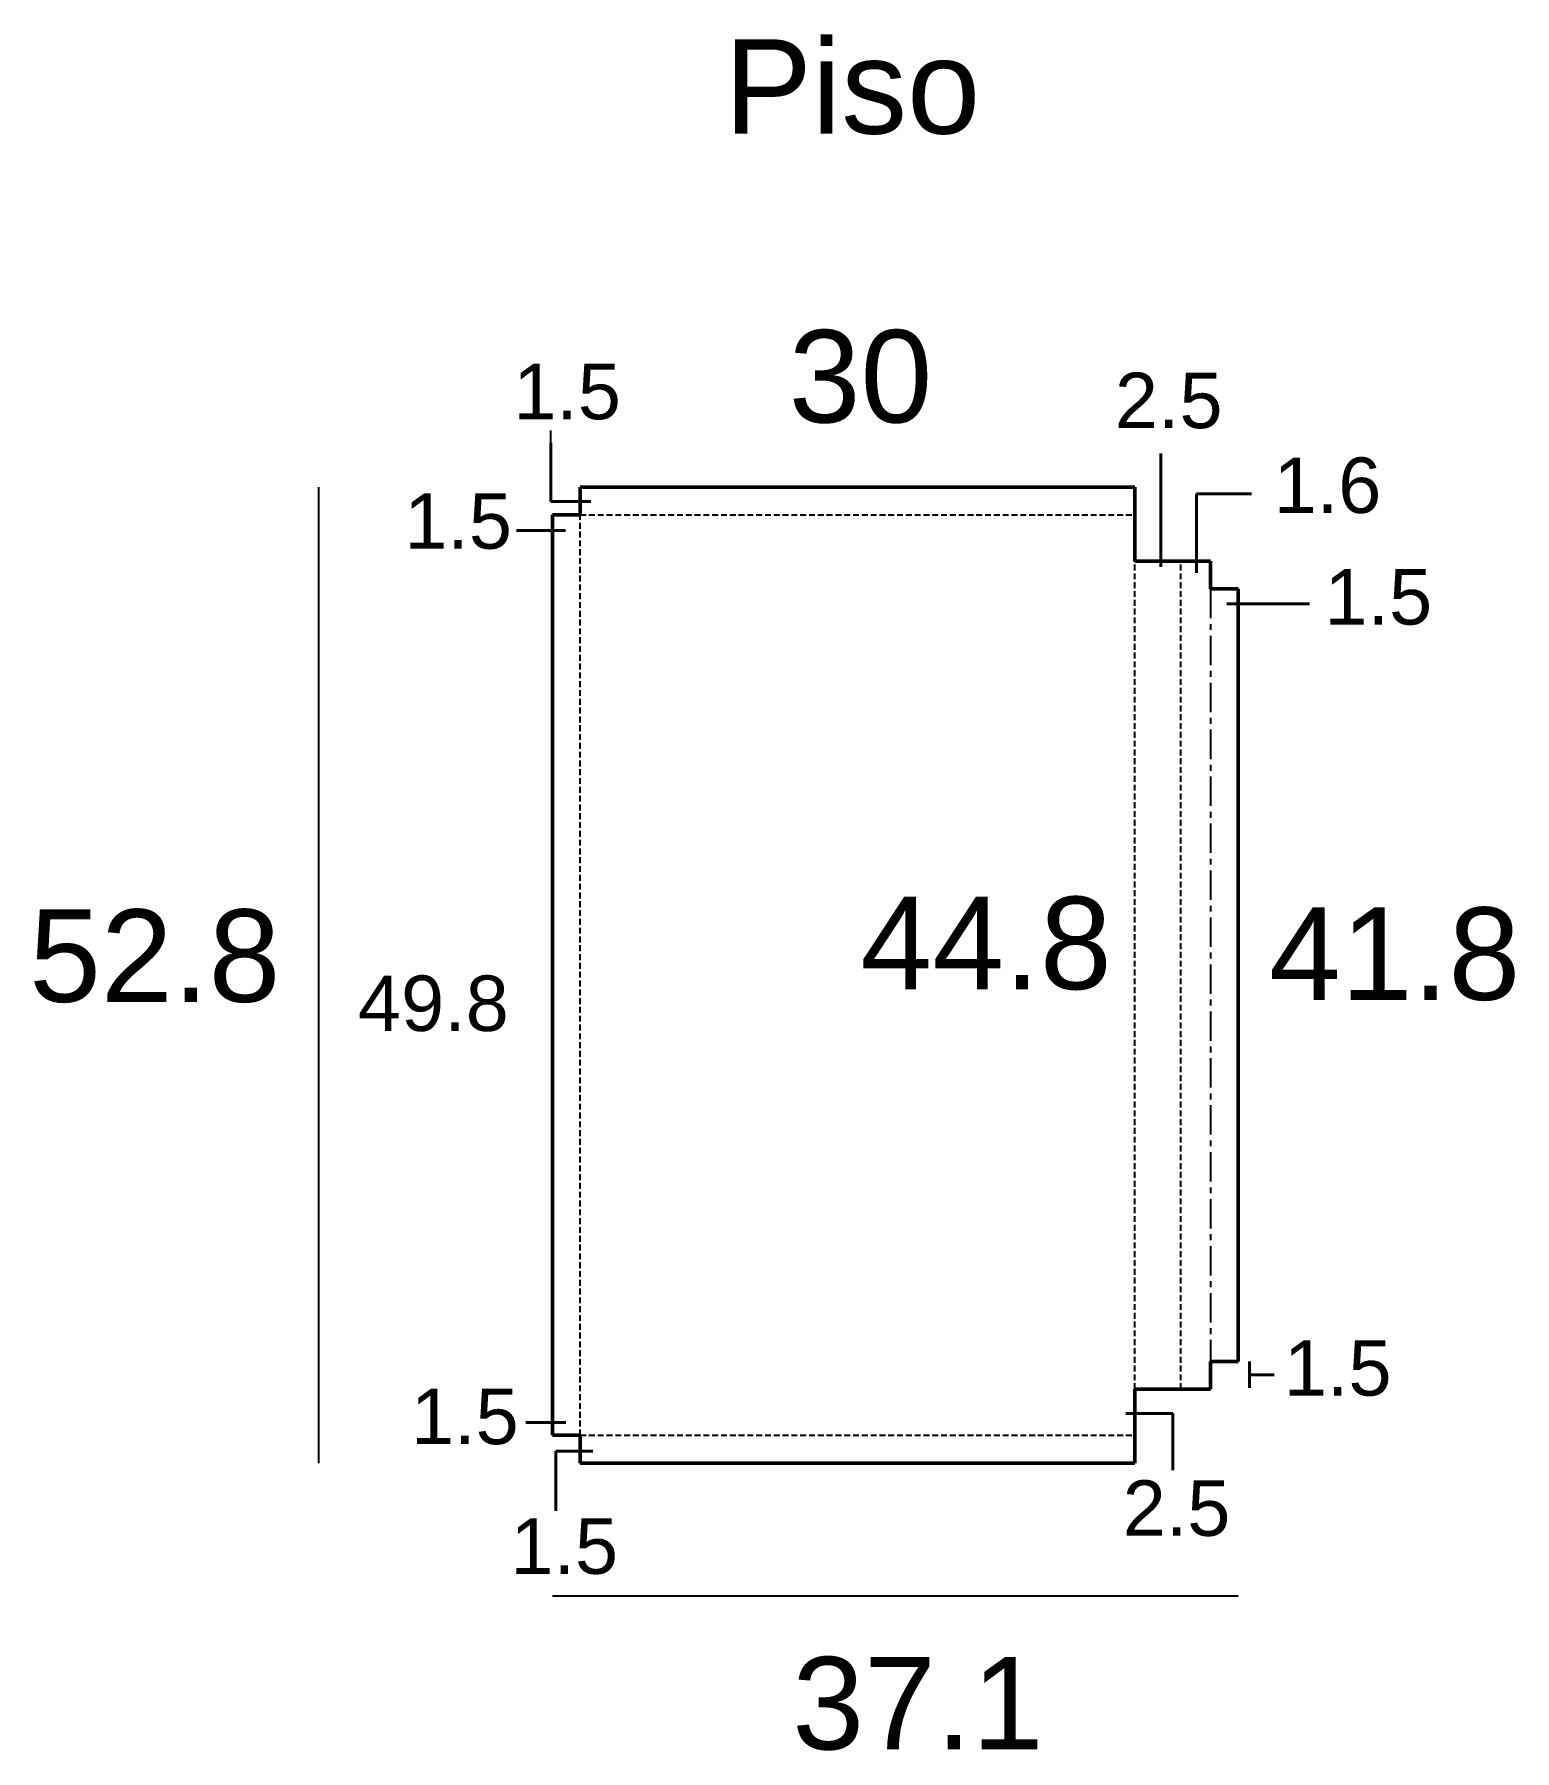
# Model space of a CAD drawing. Header units: millimetres. Extents: x 2037 to 2838, y 1781 to 2710.
import ezdxf

# ---------------------------------------------------------------- set-up
doc = ezdxf.new("R2010")
doc.units = ezdxf.units.MM
doc.header["$LTSCALE"] = 0.25
doc.linetypes.add('CENTERX2', pattern=[101.6, 63.5, -12.7, 12.7, -12.7])
doc.linetypes.add('DASHED', pattern=[19.05, 12.7, -6.35])
doc.styles.get("Standard").update_dxf_attribs({"font": 'arial.ttf'})

msp = doc.modelspace()

# ---------------------------------------------------------------- linework, layer by layer
for p, q in [((2316.63, 2489.18), (2316.63, 2495.71)), ((2190.93, 2465.11), (2190.93, 1937.11)), ((2317.47, 1865.19), (2688.47, 1865.19))]:
    msp.add_line(p, q)
at = {"lineweight": 40}
for p, q in [((2316.63, 2457.27), (2316.63, 2489.18)), ((2646.61, 2422.08), (2646.61, 2483.36)), ((2665.97, 2418.82), (2665.97, 2461.49)), ((2665.97, 2461.49), (2695.64, 2461.49)), ((2338.16, 2457.27), (2316.63, 2457.27)), ((2324.57, 2441.58), (2298.11, 2441.58)), ((2682.25, 2402.01), (2726.94, 2402.01)), ((2694.64, 1992), (2694.64, 1977.77)), ((2694.69, 1984.92), (2707.83, 1984.92)), ((2627.67, 1963.87), (2653.01, 1963.87)), ((2653.01, 1963.87), (2653.01, 1933.3)), ((2324.67, 1959.09), (2303.03, 1959.09)), ((2339.34, 1943.54), (2319.31, 1943.54)), ((2319.31, 1943.54), (2319.31, 1911.18))]:
    msp.add_line(p, q, dxfattribs=at)
at = {"color": 150, "lineweight": 50}
for p, q in [((2332.47, 2450.11), (2332.47, 2465.11)), ((2632.47, 2425.11), (2632.47, 2465.11)), ((2317.47, 2450.11), (2332.47, 2450.11)), ((2673.47, 2425.11), (2632.47, 2425.11)), ((2673.47, 2410.11), (2673.47, 2425.11)), ((2688.47, 2410.11), (2673.47, 2410.11)), ((2688.47, 1992.11), (2673.47, 1992.11)), ((2673.47, 1992.11), (2673.47, 1977.11)), ((2673.47, 1977.11), (2632.47, 1977.11)), ((2632.47, 1977.11), (2632.47, 1937.11)), ((2317.47, 1952.11), (2332.47, 1952.11)), ((2332.47, 1952.11), (2332.47, 1937.11))]:
    msp.add_line(p, q, dxfattribs=at)
at = {"color": 3, "linetype": 'DASHED'}
for p, q in [((2332.47, 1952.11), (2332.47, 2450.11)), ((2332.47, 2450.11), (2632.47, 2450.11)), ((2632.47, 1977.11), (2632.47, 2425.11)), ((2657.47, 1977.11), (2657.47, 2425.11)), ((2332.47, 1952.11), (2632.47, 1952.11))]:
    msp.add_line(p, q, dxfattribs=at)
at = {"color": 6, "linetype": 'CENTERX2'}
msp.add_line((2673.47, 2410.11), (2673.47, 1992.11), dxfattribs=at)
at = {"color": 150, "lineweight": 50}
for points in [[(2632.47, 2465.11), (2332.47, 2465.11)], [(2317.47, 2450.11), (2317.47, 1952.11)], [(2688.47, 1992.11), (2688.47, 2410.11)], [(2332.47, 1937.11), (2632.47, 1937.11)]]:
    msp.add_lwpolyline(points, dxfattribs=at)

# ---------------------------------------------------------------- texts
at = {"attachment_point": 1}
for s, width, insert, char_height in [('Piso', 318.1641, (2410.35, 2707.4), 51), ('30', 127.8424, (2445.28, 2550.11), 50), ('1.5', 41.1841, (2296.29, 2531.85), 30), ('2.5', 66.8314, (2621.74, 2527.04), 30), ('1.6', 66.8314, (2707.63, 2481.15), 30), ('1.5', 41.1841, (2237.32, 2461.8), 30), ('1.5', 66.8314, (2735.14, 2420.78), 30), ('44.8', 97.0786, (2484.11, 2243.48), 50), ('41.8', 161.683, (2705.12, 2237.71), 50), ('52.8', 155.3765, (2034.39, 2236.63), 50), ('49.8', 104.8449, (2212.29, 2200.86), 30), ('1.5', 66.8314, (2713.17, 2003.57), 30), ('1.5', 41.1841, (2240.96, 1977.33), 30), ('2.5', 41.1841, (2625.97, 1927.74), 30), ('1.5', 41.1841, (2294.73, 1907.15), 30), ('37.1', 22.8421, (2447.22, 1832.2), 50)]:
    msp.add_mtext_dynamic_manual_height_columns(s, width=width, gutter_width=12.5, heights=[0], dxfattribs=dict(at, insert=insert, char_height=char_height))

doc.saveas('drawing.dxf')
